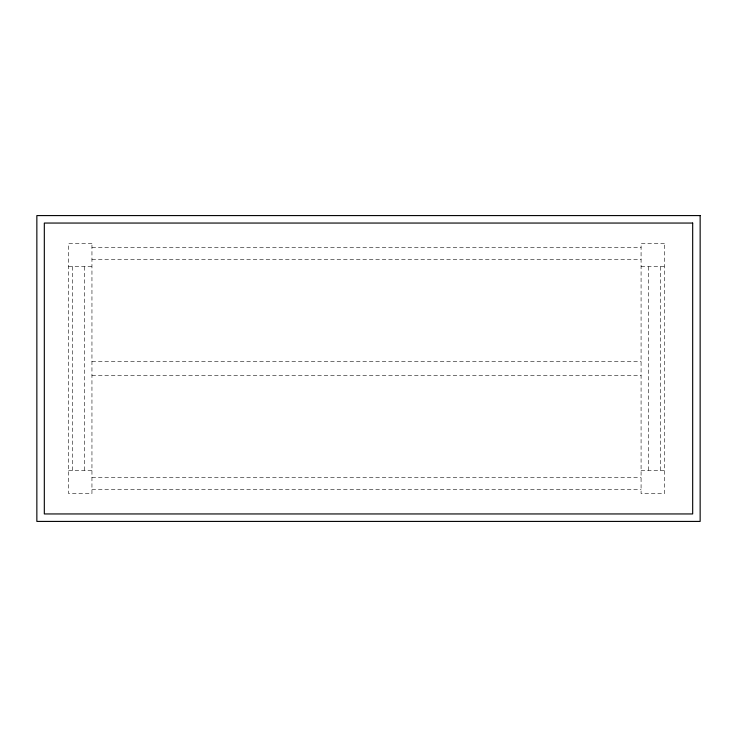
<?xml version="1.0" encoding="UTF-8"?>
<svg xmlns="http://www.w3.org/2000/svg" width="737" height="737" viewBox="0 0 737 737"><rect width="100%" height="100%" fill="white"/><g stroke="black" fill="none" stroke-linecap="round" stroke-linejoin="round"><path stroke-width="0.55" stroke-dasharray="3.69 2.76" d="M91.95 247.356L641.079 247.356M91.95 259.277L641.079 259.277M68.624 266.711L91.95 266.711M641.079 266.711L664.406 266.711M91.95 361.48L641.079 361.48M91.95 375.483L641.079 375.483M68.624 470.289L91.95 470.289M641.079 470.289L664.406 470.289M91.95 477.723L641.079 477.723M91.95 489.644L641.079 489.644M660.435 266.711L660.435 470.289M648.514 266.711L648.514 470.289M84.515 266.711L84.515 470.289M72.594 266.711L72.594 470.289M91.95 243.385L68.624 243.385L68.624 493.615L91.95 493.615L91.95 243.385M664.406 243.385L641.079 243.385L641.079 493.615L664.406 493.615L664.406 243.385"/><path stroke-width="1.11" d="M700.15 215.582L36.85 215.582L36.85 521.418L700.15 521.418L700.15 215.582M692.679 223.053L44.321 223.053L44.321 513.947L692.679 513.947L692.679 223.053"/></g></svg>
